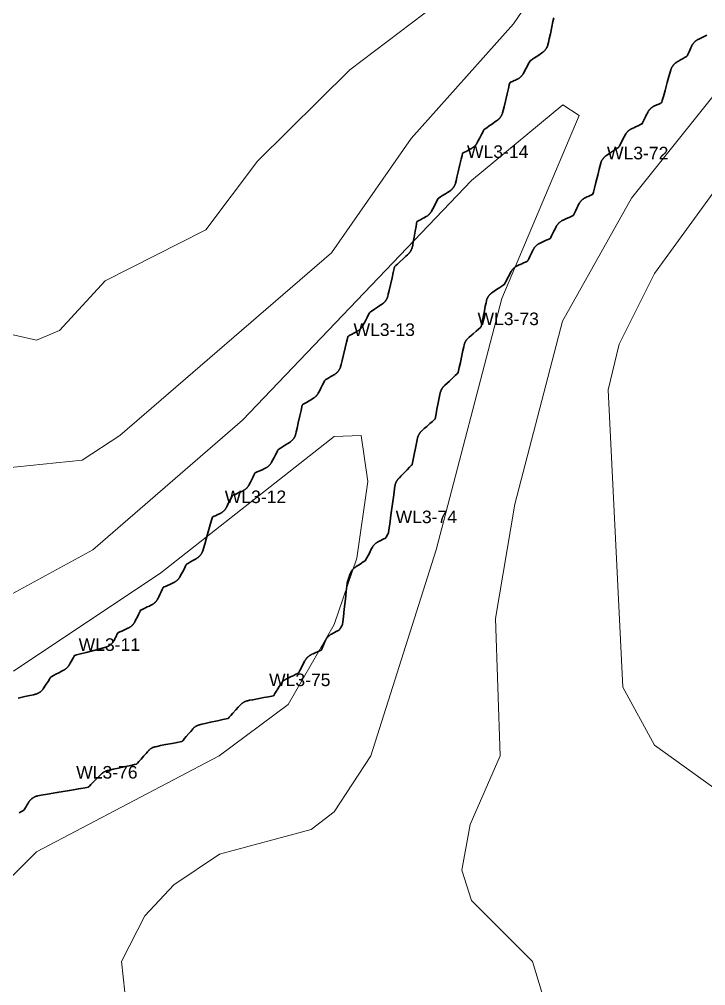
# Model space of a CAD drawing. Extents: x 6810325 to 6812275, y 1878569 to 1880689.
# Drawn here: x 6811176.5 to 6811274.9, y 1879416.7 to 1879555.3 of the extents above; entities that cross this region are included whole.
import ezdxf
from ezdxf.enums import TextEntityAlignment as Align

# ---------------------------------------------------------------- set-up
doc = ezdxf.new("R2010")
doc.units = 21
doc.header["$LTSCALE"] = 10
doc.header["$MEASUREMENT"] = 0
for name, color, linetype, lineweight in [('TOPO-CONTOUR-MINOR', 36, 'CONTINUOUS', 13), ('WETL-FLAG', 2, 'CONTINUOUS', 13), ('WETL-FLAG-ID', 8, 'CONTINUOUS', 13), ('WETL-WETLAND-SWALE', 82, 'CONTINUOUS', 35)]:
    doc.layers.add(name, color=color, linetype=linetype, lineweight=lineweight)
doc.styles.add('LABEL', font='arial.ttf')

msp = doc.modelspace()

# ---------------------------------------------------------------- linework, layer by layer
at = {"layer": 'TOPO-CONTOUR-MINOR'}
for points, elevation in [([(6811326.62, 1879641.1), (6811297.1, 1879616.62), (6811275.18, 1879600.58), (6811264.59, 1879590.74), (6811249.57, 1879574.33), (6811238.04, 1879558.84), (6811223.88, 1879548.08), (6811210.64, 1879534.96), (6811203.26, 1879525.12), (6811188.83, 1879517.79), (6811182.27, 1879510.67), (6811178.99, 1879509.29), (6811172.42, 1879510.78)], 199), ([(6811297.23, 1879413.57), (6811295.51, 1879423.41), (6811291.3, 1879429.97), (6811278.79, 1879443.1), (6811267.57, 1879451.17), (6811263.01, 1879459.5), (6811260.91, 1879502.15), (6811262.51, 1879508.71), (6811267.57, 1879518.87), (6811286.43, 1879544.8), (6811303.66, 1879560.03), (6811320.06, 1879571.6), (6811350.31, 1879587.45), (6811361.14, 1879597.3), (6811369.11, 1879607.14), (6811372.31, 1879613.7), (6811377.68, 1879636.67)], 199), ([(6811277.41, 1879592.56), (6811257.73, 1879569.89), (6811247.37, 1879554.65), (6811232.7, 1879538.24), (6811221.25, 1879521.84), (6811190.95, 1879495.59), (6811185.55, 1879492.07), (6811172.42, 1879490.74)], 198), ([(6811255.03, 1879403.73), (6811250.09, 1879420.13), (6811241.32, 1879428.88), (6811239.95, 1879433.26), (6811241.14, 1879439.82), (6811245.43, 1879449.66), (6811244.76, 1879469.34), (6811247.57, 1879485.75), (6811254.38, 1879512), (6811264.29, 1879529.65), (6811283.97, 1879554.27)], 198), ([(6811191.89, 1879413.57), (6811191.15, 1879420.13), (6811194.49, 1879426.69), (6811198.67, 1879431.17), (6811205.23, 1879435.55), (6811218.36, 1879439.09), (6811221.64, 1879441.62), (6811226.92, 1879449.66), (6811236.26, 1879479.19), (6811245.69, 1879515.28), (6811256.79, 1879541.52), (6811254.45, 1879543.06), (6811241.32, 1879532.22), (6811208.51, 1879497.81), (6811187.08, 1879479.19), (6811169.14, 1879469.47)], 197), ([(6811173, 1879429.97), (6811178.99, 1879435.89), (6811205.15, 1879449.66), (6811215.08, 1879457.01), (6811221.64, 1879468.52), (6811224.92, 1879478), (6811226.47, 1879489.03), (6811225.5, 1879495.59), (6811221.64, 1879495.46), (6811196.81, 1879475.91), (6811175.71, 1879461.82)], 196)]:
    msp.add_lwpolyline(points, dxfattribs=dict(at, elevation=elevation))
at = {"layer": 'WETL-FLAG'}
for p in [(6811239.49, 1879533.7), (6811259.56, 1879533.49), (6811241, 1879509.71), (6811223.23, 1879508.15), (6811204.77, 1879484.18), (6811229.26, 1879481.3), (6811183.82, 1879462.98), (6811211.12, 1879457.92), (6811183.47, 1879444.66)]:
    msp.add_point(p, dxfattribs=at)
at = {"layer": 'WETL-WETLAND-SWALE'}
for points in [[(6811176.37, 1879457.94), (6811177.32, 1879458.16), (6811178.05, 1879458.32), (6811178.55, 1879458.43), (6811178.82, 1879458.49), (6811178.87, 1879458.51), (6811178.92, 1879458.52), (6811178.96, 1879458.54), (6811179.01, 1879458.55), (6811179.06, 1879458.57), (6811179.1, 1879458.59), (6811179.15, 1879458.61), (6811179.19, 1879458.63), (6811179.23, 1879458.65), (6811179.28, 1879458.67), (6811179.32, 1879458.7), (6811179.36, 1879458.72), (6811179.4, 1879458.75), (6811179.45, 1879458.78), (6811179.49, 1879458.8), (6811179.53, 1879458.83), (6811179.56, 1879458.86), (6811179.6, 1879458.9), (6811179.64, 1879458.93), (6811179.68, 1879458.96), (6811179.71, 1879458.99), (6811179.75, 1879459.03), (6811179.78, 1879459.06), (6811179.81, 1879459.1), (6811179.85, 1879459.14), (6811179.88, 1879459.18), (6811179.91, 1879459.21), (6811179.94, 1879459.25), (6811179.96, 1879459.29), (6811180.05, 1879459.42), (6811180.19, 1879459.64), (6811180.38, 1879459.95), (6811180.64, 1879460.34), (6811180.83, 1879460.64), (6811180.96, 1879460.85), (6811181.02, 1879460.95), (6811181.03, 1879460.96), (6811181.04, 1879460.97), (6811181.05, 1879460.98), (6811181.06, 1879460.99), (6811181.07, 1879461), (6811181.19, 1879461.06), (6811181.42, 1879461.18), (6811181.75, 1879461.35), (6811182.19, 1879461.58), (6811182.54, 1879461.76), (6811182.78, 1879461.89), (6811182.92, 1879461.96), (6811182.96, 1879461.99), (6811183, 1879462.01), (6811183.05, 1879462.04), (6811183.09, 1879462.07), (6811183.13, 1879462.09), (6811183.16, 1879462.12), (6811183.2, 1879462.15), (6811183.24, 1879462.18), (6811183.28, 1879462.22), (6811183.31, 1879462.25), (6811183.35, 1879462.28), (6811183.38, 1879462.32), (6811183.41, 1879462.35), (6811183.45, 1879462.39), (6811183.48, 1879462.43), (6811183.51, 1879462.47), (6811183.54, 1879462.5), (6811183.57, 1879462.54), (6811183.59, 1879462.58), (6811183.62, 1879462.62), (6811183.65, 1879462.67), (6811183.71, 1879462.78), (6811183.81, 1879462.96), (6811183.95, 1879463.21), (6811184.13, 1879463.53), (6811184.27, 1879463.78), (6811184.36, 1879463.94), (6811184.41, 1879464.03), (6811184.42, 1879464.04), (6811184.42, 1879464.05), (6811184.43, 1879464.06), (6811184.44, 1879464.06), (6811184.46, 1879464.07), (6811184.74, 1879464.14), (6811185.29, 1879464.29), (6811186.11, 1879464.5), (6811187.21, 1879464.79), (6811188.04, 1879465.01), (6811188.61, 1879465.17), (6811188.92, 1879465.25), (6811188.96, 1879465.26), (6811189.01, 1879465.28), (6811189.05, 1879465.29), (6811189.1, 1879465.31), (6811189.14, 1879465.33), (6811189.18, 1879465.35), (6811189.23, 1879465.37), (6811189.27, 1879465.39), (6811189.31, 1879465.41), (6811189.35, 1879465.44), (6811189.39, 1879465.46), (6811189.43, 1879465.49), (6811189.47, 1879465.51), (6811189.51, 1879465.54), (6811189.55, 1879465.57), (6811189.59, 1879465.6), (6811189.62, 1879465.63), (6811189.66, 1879465.66), (6811189.69, 1879465.69), (6811189.73, 1879465.72), (6811189.76, 1879465.76), (6811189.79, 1879465.79), (6811189.83, 1879465.83), (6811189.86, 1879465.86), (6811189.89, 1879465.9), (6811189.92, 1879465.94), (6811189.95, 1879465.97), (6811189.97, 1879466.01), (6811190, 1879466.05), (6811190.03, 1879466.09), (6811190.05, 1879466.13), (6811190.08, 1879466.17), (6811190.1, 1879466.22), (6811190.15, 1879466.31), (6811190.22, 1879466.45), (6811190.31, 1879466.64), (6811190.43, 1879466.88), (6811190.52, 1879467.06), (6811190.58, 1879467.19), (6811190.62, 1879467.26), (6811190.62, 1879467.27), (6811190.63, 1879467.28), (6811190.64, 1879467.28), (6811190.65, 1879467.29), (6811190.66, 1879467.3), (6811190.76, 1879467.34), (6811190.95, 1879467.43), (6811191.23, 1879467.56), (6811191.6, 1879467.73), (6811191.88, 1879467.87), (6811192.09, 1879467.97), (6811192.21, 1879468.03), (6811192.26, 1879468.05), (6811192.3, 1879468.07), (6811192.34, 1879468.1), (6811192.38, 1879468.12), (6811192.42, 1879468.15), (6811192.46, 1879468.18), (6811192.5, 1879468.21), (6811192.54, 1879468.23), (6811192.58, 1879468.27), (6811192.61, 1879468.3), (6811192.65, 1879468.33), (6811192.68, 1879468.36), (6811192.72, 1879468.4), (6811192.75, 1879468.43), (6811192.79, 1879468.46), (6811192.82, 1879468.5), (6811192.85, 1879468.54), (6811192.88, 1879468.58), (6811192.91, 1879468.61), (6811192.94, 1879468.65), (6811192.96, 1879468.69), (6811192.99, 1879468.73), (6811193.02, 1879468.77), (6811193.04, 1879468.82), (6811193.06, 1879468.86), (6811193.13, 1879468.99), (6811193.24, 1879469.21), (6811193.39, 1879469.52), (6811193.59, 1879469.92), (6811193.74, 1879470.22), (6811193.84, 1879470.43), (6811193.9, 1879470.54), (6811193.9, 1879470.55), (6811193.91, 1879470.56), (6811193.92, 1879470.56), (6811193.93, 1879470.57), (6811193.94, 1879470.58), (6811194.04, 1879470.62), (6811194.23, 1879470.71), (6811194.51, 1879470.84), (6811194.87, 1879471.01), (6811195.16, 1879471.15), (6811195.37, 1879471.25), (6811195.49, 1879471.31), (6811195.54, 1879471.33), (6811195.58, 1879471.35), (6811195.62, 1879471.38), (6811195.66, 1879471.4), (6811195.7, 1879471.43), (6811195.74, 1879471.46), (6811195.78, 1879471.49), (6811195.82, 1879471.52), (6811195.86, 1879471.55), (6811195.89, 1879471.58), (6811195.93, 1879471.61), (6811195.96, 1879471.64), (6811196, 1879471.68), (6811196.03, 1879471.71), (6811196.07, 1879471.75), (6811196.1, 1879471.78), (6811196.13, 1879471.82), (6811196.16, 1879471.86), (6811196.19, 1879471.9), (6811196.22, 1879471.94), (6811196.24, 1879471.98), (6811196.27, 1879472.02), (6811196.3, 1879472.06), (6811196.32, 1879472.1), (6811196.34, 1879472.14), (6811196.41, 1879472.27), (6811196.52, 1879472.49), (6811196.67, 1879472.8), (6811196.86, 1879473.2), (6811197.01, 1879473.5), (6811197.11, 1879473.7), (6811197.16, 1879473.81), (6811197.17, 1879473.82), (6811197.18, 1879473.83), (6811197.19, 1879473.84), (6811197.2, 1879473.84), (6811197.21, 1879473.85), (6811197.3, 1879473.89), (6811197.48, 1879473.97), (6811197.75, 1879474.1), (6811198.1, 1879474.26), (6811198.37, 1879474.38), (6811198.57, 1879474.47), (6811198.69, 1879474.53), (6811198.73, 1879474.55), (6811198.77, 1879474.57), (6811198.81, 1879474.6), (6811198.85, 1879474.62), (6811198.89, 1879474.65), (6811198.93, 1879474.67), (6811198.97, 1879474.7), (6811199.01, 1879474.73), (6811199.05, 1879474.76), (6811199.08, 1879474.79), (6811199.12, 1879474.82), (6811199.15, 1879474.85), (6811199.19, 1879474.88), (6811199.22, 1879474.92), (6811199.25, 1879474.95), (6811199.29, 1879474.99), (6811199.32, 1879475.02), (6811199.35, 1879475.06), (6811199.38, 1879475.09), (6811199.41, 1879475.13), (6811199.43, 1879475.17), (6811199.46, 1879475.21), (6811199.49, 1879475.25), (6811199.51, 1879475.29), (6811199.53, 1879475.33), (6811199.61, 1879475.47), (6811199.73, 1879475.7), (6811199.9, 1879476.03), (6811200.13, 1879476.46), (6811200.29, 1879476.78), (6811200.41, 1879477), (6811200.47, 1879477.12), (6811200.47, 1879477.13), (6811200.48, 1879477.14), (6811200.49, 1879477.14), (6811200.5, 1879477.15), (6811200.51, 1879477.16), (6811200.6, 1879477.21), (6811200.78, 1879477.32), (6811201.05, 1879477.47), (6811201.4, 1879477.67), (6811201.67, 1879477.83), (6811201.86, 1879477.94), (6811201.98, 1879478.01), (6811202.02, 1879478.04), (6811202.06, 1879478.07), (6811202.1, 1879478.09), (6811202.14, 1879478.12), (6811202.18, 1879478.15), (6811202.22, 1879478.18), (6811202.25, 1879478.21), (6811202.29, 1879478.25), (6811202.32, 1879478.28), (6811202.36, 1879478.31), (6811202.39, 1879478.35), (6811202.42, 1879478.38), (6811202.45, 1879478.42), (6811202.48, 1879478.46), (6811202.51, 1879478.5), (6811202.54, 1879478.53), (6811202.57, 1879478.57), (6811202.6, 1879478.61), (6811202.62, 1879478.65), (6811202.65, 1879478.7), (6811202.67, 1879478.74), (6811202.69, 1879478.78), (6811202.72, 1879478.82), (6811202.74, 1879478.87), (6811202.76, 1879478.91), (6811202.78, 1879478.95), (6811202.79, 1879479), (6811202.81, 1879479.04), (6811202.82, 1879479.09), (6811202.92, 1879479.42), (6811203.1, 1879480.03), (6811203.35, 1879480.93), (6811203.69, 1879482.11), (6811203.94, 1879482.99), (6811204.11, 1879483.59), (6811204.2, 1879483.89), (6811204.21, 1879483.9), (6811204.21, 1879483.91), (6811204.22, 1879483.92), (6811204.23, 1879483.93), (6811204.24, 1879483.93), (6811204.31, 1879483.97), (6811204.44, 1879484.03), (6811204.63, 1879484.11), (6811204.88, 1879484.23), (6811205.08, 1879484.32), (6811205.23, 1879484.39), (6811205.33, 1879484.43), (6811205.37, 1879484.46), (6811205.41, 1879484.48), (6811205.45, 1879484.5), (6811205.5, 1879484.53), (6811205.54, 1879484.56), (6811205.58, 1879484.58), (6811205.62, 1879484.61), (6811205.66, 1879484.64), (6811205.7, 1879484.67), (6811205.73, 1879484.7), (6811205.77, 1879484.74), (6811205.81, 1879484.77), (6811205.84, 1879484.8), (6811205.88, 1879484.84), (6811205.91, 1879484.87), (6811205.94, 1879484.91), (6811205.97, 1879484.95), (6811206, 1879484.99), (6811206.03, 1879485.02), (6811206.06, 1879485.06), (6811206.09, 1879485.1), (6811206.12, 1879485.14), (6811206.14, 1879485.19), (6811206.17, 1879485.23), (6811206.19, 1879485.27), (6811206.26, 1879485.4), (6811206.37, 1879485.62), (6811206.52, 1879485.93), (6811206.72, 1879486.33), (6811206.87, 1879486.63), (6811206.97, 1879486.83), (6811207.02, 1879486.94), (6811207.03, 1879486.95), (6811207.03, 1879486.96), (6811207.04, 1879486.97), (6811207.05, 1879486.97), (6811207.06, 1879486.98), (6811207.16, 1879487.03), (6811207.35, 1879487.12), (6811207.63, 1879487.25), (6811208, 1879487.42), (6811208.29, 1879487.55), (6811208.49, 1879487.65), (6811208.62, 1879487.71), (6811208.66, 1879487.73), (6811208.7, 1879487.76), (6811208.74, 1879487.78), (6811208.78, 1879487.81), (6811208.82, 1879487.83), (6811208.86, 1879487.86), (6811208.9, 1879487.89), (6811208.94, 1879487.92), (6811208.98, 1879487.95), (6811209.02, 1879487.98), (6811209.05, 1879488.01), (6811209.09, 1879488.05), (6811209.12, 1879488.08), (6811209.16, 1879488.12), (6811209.19, 1879488.15), (6811209.22, 1879488.19), (6811209.25, 1879488.22), (6811209.28, 1879488.26), (6811209.31, 1879488.3), (6811209.34, 1879488.34), (6811209.37, 1879488.38), (6811209.39, 1879488.42), (6811209.42, 1879488.46), (6811209.44, 1879488.5), (6811209.47, 1879488.55), (6811209.53, 1879488.68), (6811209.64, 1879488.9), (6811209.79, 1879489.2), (6811209.99, 1879489.6), (6811210.13, 1879489.9), (6811210.23, 1879490.1), (6811210.29, 1879490.21), (6811210.29, 1879490.22), (6811210.3, 1879490.23), (6811210.31, 1879490.24), (6811210.32, 1879490.25), (6811210.33, 1879490.25), (6811210.43, 1879490.3), (6811210.61, 1879490.38), (6811210.87, 1879490.5), (6811211.22, 1879490.66), (6811211.5, 1879490.78), (6811211.69, 1879490.88), (6811211.81, 1879490.93), (6811211.85, 1879490.95), (6811211.89, 1879490.98), (6811211.94, 1879491), (6811211.98, 1879491.02), (6811212.02, 1879491.05), (6811212.06, 1879491.08), (6811212.09, 1879491.1), (6811212.13, 1879491.13), (6811212.17, 1879491.16), (6811212.21, 1879491.19), (6811212.24, 1879491.22), (6811212.28, 1879491.25), (6811212.31, 1879491.29), (6811212.35, 1879491.32), (6811212.38, 1879491.35), (6811212.41, 1879491.39), (6811212.44, 1879491.42), (6811212.47, 1879491.46), (6811212.5, 1879491.5), (6811212.53, 1879491.54), (6811212.56, 1879491.58), (6811212.58, 1879491.61), (6811212.61, 1879491.65), (6811212.63, 1879491.69), (6811212.66, 1879491.74), (6811212.73, 1879491.87), (6811212.85, 1879492.11), (6811213.03, 1879492.44), (6811213.25, 1879492.86), (6811213.42, 1879493.19), (6811213.53, 1879493.4), (6811213.59, 1879493.52), (6811213.6, 1879493.53), (6811213.6, 1879493.54), (6811213.61, 1879493.55), (6811213.62, 1879493.56), (6811213.63, 1879493.57), (6811213.74, 1879493.64), (6811213.96, 1879493.78), (6811214.27, 1879493.99), (6811214.69, 1879494.26), (6811215.01, 1879494.47), (6811215.24, 1879494.62), (6811215.37, 1879494.71), (6811215.41, 1879494.74), (6811215.45, 1879494.77), (6811215.49, 1879494.8), (6811215.53, 1879494.83), (6811215.56, 1879494.86), (6811215.6, 1879494.89), (6811215.63, 1879494.93), (6811215.67, 1879494.96), (6811215.7, 1879495), (6811215.73, 1879495.03), (6811215.76, 1879495.07), (6811215.79, 1879495.11), (6811215.82, 1879495.15), (6811215.85, 1879495.18), (6811215.88, 1879495.22), (6811215.9, 1879495.26), (6811215.93, 1879495.31), (6811215.95, 1879495.35), (6811215.98, 1879495.39), (6811216, 1879495.43), (6811216.02, 1879495.47), (6811216.04, 1879495.52), (6811216.06, 1879495.56), (6811216.08, 1879495.61), (6811216.1, 1879495.65), (6811216.11, 1879495.7), (6811216.13, 1879495.74), (6811216.14, 1879495.79), (6811216.15, 1879495.84), (6811216.22, 1879496.12), (6811216.34, 1879496.65), (6811216.51, 1879497.43), (6811216.74, 1879498.44), (6811216.91, 1879499.2), (6811217.02, 1879499.71), (6811217.08, 1879499.98), (6811217.09, 1879499.99), (6811217.09, 1879500), (6811217.1, 1879500.01), (6811217.11, 1879500.02), (6811217.12, 1879500.02), (6811217.22, 1879500.09), (6811217.42, 1879500.2), (6811217.7, 1879500.37), (6811218.08, 1879500.6), (6811218.38, 1879500.78), (6811218.59, 1879500.9), (6811218.71, 1879500.98), (6811218.75, 1879501), (6811218.79, 1879501.03), (6811218.83, 1879501.06), (6811218.86, 1879501.09), (6811218.9, 1879501.12), (6811218.93, 1879501.14), (6811218.97, 1879501.18), (6811219, 1879501.21), (6811219.04, 1879501.24), (6811219.07, 1879501.27), (6811219.1, 1879501.3), (6811219.13, 1879501.34), (6811219.16, 1879501.37), (6811219.19, 1879501.41), (6811219.22, 1879501.45), (6811219.25, 1879501.48), (6811219.27, 1879501.52), (6811219.3, 1879501.56), (6811219.32, 1879501.6), (6811219.35, 1879501.64), (6811219.37, 1879501.68), (6811219.45, 1879501.82), (6811219.58, 1879502.06), (6811219.76, 1879502.41), (6811219.99, 1879502.87), (6811220.17, 1879503.21), (6811220.29, 1879503.44), (6811220.35, 1879503.56), (6811220.36, 1879503.57), (6811220.37, 1879503.58), (6811220.37, 1879503.59), (6811220.38, 1879503.59), (6811220.39, 1879503.6), (6811220.48, 1879503.65), (6811220.64, 1879503.74), (6811220.88, 1879503.88), (6811221.19, 1879504.07), (6811221.44, 1879504.21), (6811221.62, 1879504.31), (6811221.73, 1879504.38), (6811221.77, 1879504.41), (6811221.81, 1879504.44), (6811221.85, 1879504.47), (6811221.89, 1879504.5), (6811221.93, 1879504.53), (6811221.97, 1879504.56), (6811222.01, 1879504.59), (6811222.05, 1879504.63), (6811222.08, 1879504.66), (6811222.12, 1879504.7), (6811222.15, 1879504.74), (6811222.18, 1879504.78), (6811222.22, 1879504.81), (6811222.25, 1879504.85), (6811222.28, 1879504.89), (6811222.31, 1879504.94), (6811222.34, 1879504.98), (6811222.36, 1879505.02), (6811222.39, 1879505.06), (6811222.41, 1879505.11), (6811222.44, 1879505.15), (6811222.46, 1879505.2), (6811222.48, 1879505.24), (6811222.5, 1879505.29), (6811222.52, 1879505.33), (6811222.54, 1879505.38), (6811222.55, 1879505.43), (6811222.57, 1879505.48), (6811222.58, 1879505.53), (6811222.66, 1879505.82), (6811222.79, 1879506.37), (6811222.99, 1879507.17), (6811223.24, 1879508.21), (6811223.43, 1879509), (6811223.56, 1879509.52), (6811223.63, 1879509.79), (6811223.63, 1879509.81), (6811223.63, 1879509.82), (6811223.64, 1879509.83), (6811223.65, 1879509.84), (6811223.66, 1879509.84), (6811223.75, 1879509.89), (6811223.92, 1879509.99), (6811224.16, 1879510.12), (6811224.49, 1879510.31), (6811224.74, 1879510.45), (6811224.93, 1879510.55), (6811225.04, 1879510.62), (6811225.08, 1879510.64), (6811225.12, 1879510.67), (6811225.16, 1879510.7), (6811225.2, 1879510.72), (6811225.24, 1879510.75), (6811225.27, 1879510.78), (6811225.31, 1879510.82), (6811225.35, 1879510.85), (6811225.38, 1879510.88), (6811225.42, 1879510.91), (6811225.45, 1879510.95), (6811225.48, 1879510.99), (6811225.52, 1879511.02), (6811225.55, 1879511.06), (6811225.58, 1879511.1), (6811225.61, 1879511.14), (6811225.64, 1879511.17), (6811225.66, 1879511.21), (6811225.69, 1879511.26), (6811225.71, 1879511.3), (6811225.74, 1879511.34), (6811225.82, 1879511.48), (6811225.94, 1879511.73), (6811226.13, 1879512.08), (6811226.36, 1879512.53), (6811226.54, 1879512.87), (6811226.66, 1879513.1), (6811226.72, 1879513.22), (6811226.73, 1879513.23), (6811226.73, 1879513.24), (6811226.74, 1879513.25), (6811226.75, 1879513.26), (6811226.76, 1879513.26), (6811226.88, 1879513.34), (6811227.1, 1879513.49), (6811227.43, 1879513.72), (6811227.87, 1879514.02), (6811228.21, 1879514.25), (6811228.45, 1879514.41), (6811228.59, 1879514.5), (6811228.62, 1879514.53), (6811228.66, 1879514.56), (6811228.7, 1879514.59), (6811228.73, 1879514.62), (6811228.77, 1879514.65), (6811228.8, 1879514.68), (6811228.83, 1879514.72), (6811228.87, 1879514.75), (6811228.9, 1879514.78), (6811228.93, 1879514.82), (6811228.96, 1879514.86), (6811228.99, 1879514.89), (6811229.02, 1879514.93), (6811229.04, 1879514.97), (6811229.07, 1879515.01), (6811229.1, 1879515.05), (6811229.12, 1879515.08), (6811229.14, 1879515.13), (6811229.17, 1879515.17), (6811229.19, 1879515.21), (6811229.21, 1879515.25), (6811229.23, 1879515.29), (6811229.25, 1879515.33), (6811229.27, 1879515.38), (6811229.28, 1879515.42), (6811229.3, 1879515.47), (6811229.31, 1879515.51), (6811229.33, 1879515.55), (6811229.34, 1879515.6), (6811229.41, 1879515.89), (6811229.53, 1879516.43), (6811229.72, 1879517.22), (6811229.95, 1879518.25), (6811230.13, 1879519.02), (6811230.26, 1879519.55), (6811230.32, 1879519.81), (6811230.32, 1879519.83), (6811230.33, 1879519.84), (6811230.33, 1879519.85), (6811230.34, 1879519.86), (6811230.35, 1879519.86), (6811230.47, 1879519.98), (6811230.72, 1879520.21), (6811231.08, 1879520.54), (6811231.55, 1879520.98), (6811231.92, 1879521.32), (6811232.17, 1879521.55), (6811232.32, 1879521.69), (6811232.35, 1879521.72), (6811232.38, 1879521.76), (6811232.41, 1879521.79), (6811232.44, 1879521.83), (6811232.47, 1879521.86), (6811232.5, 1879521.9), (6811232.53, 1879521.93), (6811232.55, 1879521.97), (6811232.58, 1879522.01), (6811232.6, 1879522.05), (6811232.63, 1879522.09), (6811232.65, 1879522.13), (6811232.67, 1879522.17), (6811232.69, 1879522.21), (6811232.71, 1879522.25), (6811232.73, 1879522.29), (6811232.75, 1879522.34), (6811232.77, 1879522.38), (6811232.79, 1879522.42), (6811232.8, 1879522.47), (6811232.82, 1879522.51), (6811232.83, 1879522.55), (6811232.84, 1879522.6), (6811232.85, 1879522.64), (6811232.86, 1879522.69), (6811232.91, 1879522.94), (6811232.99, 1879523.4), (6811233.11, 1879524.06), (6811233.27, 1879524.94), (6811233.39, 1879525.59), (6811233.47, 1879526.04), (6811233.51, 1879526.26), (6811233.51, 1879526.28), (6811233.52, 1879526.29), (6811233.52, 1879526.3), (6811233.53, 1879526.3), (6811233.54, 1879526.31), (6811233.63, 1879526.36), (6811233.79, 1879526.44), (6811234.02, 1879526.57), (6811234.33, 1879526.73), (6811234.57, 1879526.86), (6811234.75, 1879526.96), (6811234.86, 1879527.02), (6811234.9, 1879527.05), (6811234.94, 1879527.07), (6811234.99, 1879527.1), (6811235.03, 1879527.13), (6811235.07, 1879527.16), (6811235.11, 1879527.19), (6811235.14, 1879527.22), (6811235.18, 1879527.26), (6811235.22, 1879527.29), (6811235.26, 1879527.32), (6811235.29, 1879527.36), (6811235.32, 1879527.4), (6811235.36, 1879527.43), (6811235.39, 1879527.47), (6811235.42, 1879527.51), (6811235.45, 1879527.55), (6811235.48, 1879527.59), (6811235.51, 1879527.63), (6811235.54, 1879527.67), (6811235.56, 1879527.72), (6811235.59, 1879527.76), (6811235.66, 1879527.9), (6811235.79, 1879528.14), (6811235.97, 1879528.48), (6811236.2, 1879528.92), (6811236.37, 1879529.25), (6811236.48, 1879529.48), (6811236.55, 1879529.6), (6811236.55, 1879529.61), (6811236.56, 1879529.62), (6811236.57, 1879529.63), (6811236.58, 1879529.63), (6811236.59, 1879529.64), (6811236.7, 1879529.71), (6811236.9, 1879529.84), (6811237.2, 1879530.03), (6811237.6, 1879530.29), (6811237.91, 1879530.48), (6811238.13, 1879530.62), (6811238.26, 1879530.71), (6811238.3, 1879530.74), (6811238.34, 1879530.76), (6811238.38, 1879530.79), (6811238.41, 1879530.83), (6811238.45, 1879530.86), (6811238.49, 1879530.89), (6811238.52, 1879530.92), (6811238.55, 1879530.96), (6811238.59, 1879530.99), (6811238.62, 1879531.03), (6811238.65, 1879531.06), (6811238.68, 1879531.1), (6811238.71, 1879531.14), (6811238.74, 1879531.18), (6811238.77, 1879531.22), (6811238.8, 1879531.26), (6811238.82, 1879531.3), (6811238.85, 1879531.34), (6811238.87, 1879531.38), (6811238.9, 1879531.43), (6811238.92, 1879531.47), (6811238.94, 1879531.51), (6811238.96, 1879531.56), (6811238.98, 1879531.6), (6811239, 1879531.65), (6811239.01, 1879531.69), (6811239.03, 1879531.74), (6811239.04, 1879531.79), (6811239.06, 1879531.83), (6811239.13, 1879532.13), (6811239.25, 1879532.67), (6811239.44, 1879533.45), (6811239.68, 1879534.49), (6811239.86, 1879535.27), (6811239.98, 1879535.79), (6811240.04, 1879536.06), (6811240.04, 1879536.07), (6811240.05, 1879536.08), (6811240.05, 1879536.09), (6811240.06, 1879536.09), (6811240.07, 1879536.1), (6811240.16, 1879536.15), (6811240.33, 1879536.24), (6811240.57, 1879536.38), (6811240.89, 1879536.56), (6811241.15, 1879536.7), (6811241.33, 1879536.8), (6811241.44, 1879536.86), (6811241.48, 1879536.89), (6811241.52, 1879536.91), (6811241.56, 1879536.94), (6811241.6, 1879536.97), (6811241.64, 1879537), (6811241.68, 1879537.03), (6811241.71, 1879537.06), (6811241.75, 1879537.1), (6811241.79, 1879537.13), (6811241.82, 1879537.16), (6811241.86, 1879537.2), (6811241.89, 1879537.23), (6811241.92, 1879537.27), (6811241.95, 1879537.31), (6811241.98, 1879537.34), (6811242.01, 1879537.38), (6811242.04, 1879537.42), (6811242.07, 1879537.46), (6811242.09, 1879537.5), (6811242.12, 1879537.54), (6811242.14, 1879537.59), (6811242.22, 1879537.73), (6811242.35, 1879537.98), (6811242.53, 1879538.33), (6811242.77, 1879538.78), (6811242.95, 1879539.13), (6811243.07, 1879539.36), (6811243.13, 1879539.48), (6811243.14, 1879539.49), (6811243.15, 1879539.5), (6811243.15, 1879539.51), (6811243.16, 1879539.52), (6811243.17, 1879539.52), (6811243.29, 1879539.61), (6811243.53, 1879539.77), (6811243.87, 1879540.02), (6811244.33, 1879540.34), (6811244.68, 1879540.59), (6811244.93, 1879540.77), (6811245.08, 1879540.87), (6811245.12, 1879540.9), (6811245.16, 1879540.93), (6811245.2, 1879540.97), (6811245.24, 1879541), (6811245.27, 1879541.04), (6811245.31, 1879541.08), (6811245.35, 1879541.11), (6811245.38, 1879541.15), (6811245.41, 1879541.19), (6811245.45, 1879541.23), (6811245.48, 1879541.27), (6811245.51, 1879541.31), (6811245.54, 1879541.36), (6811245.56, 1879541.4), (6811245.59, 1879541.44), (6811245.62, 1879541.49), (6811245.64, 1879541.53), (6811245.66, 1879541.58), (6811245.69, 1879541.63), (6811245.71, 1879541.67), (6811245.73, 1879541.72), (6811245.74, 1879541.77), (6811245.76, 1879541.82), (6811245.78, 1879541.87), (6811245.79, 1879541.92), (6811245.87, 1879542.22), (6811246, 1879542.77), (6811246.19, 1879543.57), (6811246.45, 1879544.62), (6811246.64, 1879545.41), (6811246.76, 1879545.94), (6811246.83, 1879546.22), (6811246.83, 1879546.23), (6811246.84, 1879546.24), (6811246.85, 1879546.25), (6811246.86, 1879546.25), (6811246.87, 1879546.26), (6811246.93, 1879546.29), (6811247.06, 1879546.34), (6811247.23, 1879546.42), (6811247.47, 1879546.52), (6811247.65, 1879546.6), (6811247.79, 1879546.67), (6811247.88, 1879546.71), (6811247.93, 1879546.73), (6811247.97, 1879546.75), (6811248.01, 1879546.78), (6811248.05, 1879546.8), (6811248.09, 1879546.83), (6811248.13, 1879546.85), (6811248.17, 1879546.88), (6811248.21, 1879546.91), (6811248.25, 1879546.94), (6811248.29, 1879546.97), (6811248.33, 1879547), (6811248.36, 1879547.03), (6811248.4, 1879547.07), (6811248.43, 1879547.1), (6811248.47, 1879547.13), (6811248.5, 1879547.17), (6811248.53, 1879547.21), (6811248.56, 1879547.24), (6811248.59, 1879547.28), (6811248.62, 1879547.32), (6811248.65, 1879547.36), (6811248.68, 1879547.4), (6811248.7, 1879547.44), (6811248.73, 1879547.48), (6811248.75, 1879547.52), (6811248.83, 1879547.66), (6811248.95, 1879547.9), (6811249.12, 1879548.23), (6811249.35, 1879548.65), (6811249.51, 1879548.97), (6811249.63, 1879549.19), (6811249.69, 1879549.31), (6811249.69, 1879549.32), (6811249.7, 1879549.33), (6811249.71, 1879549.34), (6811249.72, 1879549.35), (6811249.73, 1879549.35), (6811249.84, 1879549.43), (6811250.07, 1879549.58), (6811250.39, 1879549.8), (6811250.83, 1879550.1), (6811251.17, 1879550.33), (6811251.4, 1879550.49), (6811251.54, 1879550.58), (6811251.58, 1879550.61), (6811251.62, 1879550.64), (6811251.65, 1879550.67), (6811251.69, 1879550.7), (6811251.72, 1879550.74), (6811251.76, 1879550.77), (6811251.79, 1879550.8), (6811251.82, 1879550.84), (6811251.86, 1879550.87), (6811251.89, 1879550.91), (6811251.92, 1879550.94), (6811251.95, 1879550.98), (6811251.98, 1879551.02), (6811252, 1879551.06), (6811252.03, 1879551.1), (6811252.06, 1879551.14), (6811252.08, 1879551.18), (6811252.1, 1879551.22), (6811252.13, 1879551.26), (6811252.15, 1879551.3), (6811252.17, 1879551.35), (6811252.19, 1879551.39), (6811252.21, 1879551.43), (6811252.23, 1879551.48), (6811252.24, 1879551.52), (6811252.26, 1879551.57), (6811252.27, 1879551.61), (6811252.29, 1879551.66), (6811252.3, 1879551.71), (6811252.36, 1879551.99), (6811252.48, 1879552.51), (6811252.64, 1879553.26), (6811252.85, 1879554.26), (6811253.02, 1879555.01), (6811253.13, 1879555.51)], [(6811275.06, 1879553.03), (6811274.78, 1879552.9), (6811274.42, 1879552.73), (6811274.13, 1879552.59), (6811273.93, 1879552.49), (6811273.8, 1879552.43), (6811273.76, 1879552.41), (6811273.72, 1879552.38), (6811273.67, 1879552.36), (6811273.63, 1879552.33), (6811273.59, 1879552.3), (6811273.55, 1879552.27), (6811273.51, 1879552.24), (6811273.47, 1879552.21), (6811273.43, 1879552.18), (6811273.39, 1879552.15), (6811273.36, 1879552.11), (6811273.32, 1879552.08), (6811273.29, 1879552.04), (6811273.25, 1879552.01), (6811273.22, 1879551.97), (6811273.19, 1879551.93), (6811273.15, 1879551.89), (6811273.12, 1879551.85), (6811273.1, 1879551.81), (6811273.07, 1879551.77), (6811273.04, 1879551.73), (6811273.01, 1879551.68), (6811272.99, 1879551.64), (6811272.96, 1879551.6), (6811272.94, 1879551.55), (6811272.89, 1879551.43), (6811272.8, 1879551.24), (6811272.68, 1879550.98), (6811272.52, 1879550.64), (6811272.4, 1879550.38), (6811272.32, 1879550.2), (6811272.28, 1879550.11), (6811272.28, 1879550.1), (6811272.27, 1879550.09), (6811272.26, 1879550.08), (6811272.25, 1879550.07), (6811272.24, 1879550.06), (6811272.14, 1879550), (6811271.95, 1879549.89), (6811271.68, 1879549.72), (6811271.31, 1879549.5), (6811271.03, 1879549.32), (6811270.82, 1879549.2), (6811270.7, 1879549.12), (6811270.66, 1879549.1), (6811270.62, 1879549.07), (6811270.59, 1879549.04), (6811270.55, 1879549.01), (6811270.51, 1879548.98), (6811270.48, 1879548.95), (6811270.44, 1879548.92), (6811270.41, 1879548.89), (6811270.37, 1879548.85), (6811270.34, 1879548.82), (6811270.31, 1879548.78), (6811270.28, 1879548.75), (6811270.25, 1879548.71), (6811270.22, 1879548.68), (6811270.19, 1879548.64), (6811270.16, 1879548.6), (6811270.14, 1879548.56), (6811270.11, 1879548.52), (6811270.09, 1879548.48), (6811270.06, 1879548.44), (6811270.04, 1879548.4), (6811270.02, 1879548.36), (6811270, 1879548.31), (6811269.98, 1879548.27), (6811269.96, 1879548.23), (6811269.94, 1879548.18), (6811269.92, 1879548.14), (6811269.91, 1879548.1), (6811269.89, 1879548.05), (6811269.8, 1879547.73), (6811269.64, 1879547.14), (6811269.4, 1879546.27), (6811269.09, 1879545.12), (6811268.85, 1879544.26), (6811268.69, 1879543.69), (6811268.61, 1879543.39), (6811268.61, 1879543.38), (6811268.6, 1879543.37), (6811268.59, 1879543.36), (6811268.58, 1879543.36), (6811268.57, 1879543.35), (6811268.5, 1879543.32), (6811268.37, 1879543.26), (6811268.18, 1879543.17), (6811267.92, 1879543.05), (6811267.72, 1879542.96), (6811267.57, 1879542.89), (6811267.47, 1879542.84), (6811267.43, 1879542.82), (6811267.39, 1879542.79), (6811267.34, 1879542.77), (6811267.3, 1879542.74), (6811267.26, 1879542.72), (6811267.22, 1879542.69), (6811267.18, 1879542.66), (6811267.14, 1879542.63), (6811267.11, 1879542.6), (6811267.07, 1879542.57), (6811267.03, 1879542.54), (6811267, 1879542.5), (6811266.96, 1879542.47), (6811266.93, 1879542.44), (6811266.89, 1879542.4), (6811266.86, 1879542.36), (6811266.83, 1879542.33), (6811266.8, 1879542.29), (6811266.77, 1879542.25), (6811266.74, 1879542.21), (6811266.71, 1879542.17), (6811266.69, 1879542.13), (6811266.66, 1879542.09), (6811266.64, 1879542.04), (6811266.61, 1879542), (6811266.55, 1879541.87), (6811266.44, 1879541.65), (6811266.29, 1879541.34), (6811266.09, 1879540.95), (6811265.95, 1879540.65), (6811265.85, 1879540.45), (6811265.79, 1879540.34), (6811265.79, 1879540.33), (6811265.78, 1879540.32), (6811265.77, 1879540.31), (6811265.76, 1879540.31), (6811265.75, 1879540.3), (6811265.66, 1879540.26), (6811265.48, 1879540.17), (6811265.21, 1879540.05), (6811264.86, 1879539.89), (6811264.59, 1879539.77), (6811264.39, 1879539.68), (6811264.27, 1879539.62), (6811264.23, 1879539.6), (6811264.19, 1879539.58), (6811264.15, 1879539.55), (6811264.11, 1879539.53), (6811264.07, 1879539.5), (6811264.03, 1879539.48), (6811263.99, 1879539.45), (6811263.95, 1879539.42), (6811263.91, 1879539.39), (6811263.88, 1879539.36), (6811263.84, 1879539.33), (6811263.8, 1879539.3), (6811263.77, 1879539.27), (6811263.74, 1879539.23), (6811263.7, 1879539.2), (6811263.67, 1879539.16), (6811263.64, 1879539.13), (6811263.61, 1879539.09), (6811263.58, 1879539.05), (6811263.55, 1879539.02), (6811263.52, 1879538.98), (6811263.5, 1879538.94), (6811263.47, 1879538.9), (6811263.45, 1879538.86), (6811263.42, 1879538.82), (6811263.35, 1879538.68), (6811263.23, 1879538.44), (6811263.05, 1879538.11), (6811262.83, 1879537.68), (6811262.66, 1879537.36), (6811262.54, 1879537.14), (6811262.48, 1879537.02), (6811262.48, 1879537.01), (6811262.47, 1879537), (6811262.46, 1879536.99), (6811262.45, 1879536.98), (6811262.44, 1879536.97), (6811262.33, 1879536.89), (6811262.1, 1879536.74), (6811261.76, 1879536.51), (6811261.32, 1879536.21), (6811260.98, 1879535.98), (6811260.74, 1879535.82), (6811260.6, 1879535.72), (6811260.55, 1879535.69), (6811260.51, 1879535.65), (6811260.47, 1879535.62), (6811260.43, 1879535.59), (6811260.4, 1879535.55), (6811260.36, 1879535.51), (6811260.32, 1879535.48), (6811260.29, 1879535.44), (6811260.25, 1879535.4), (6811260.22, 1879535.36), (6811260.19, 1879535.32), (6811260.16, 1879535.28), (6811260.13, 1879535.23), (6811260.1, 1879535.19), (6811260.07, 1879535.14), (6811260.04, 1879535.1), (6811260.02, 1879535.05), (6811259.99, 1879535.01), (6811259.97, 1879534.96), (6811259.95, 1879534.91), (6811259.93, 1879534.87), (6811259.91, 1879534.82), (6811259.89, 1879534.77), (6811259.88, 1879534.72), (6811259.86, 1879534.67), (6811259.78, 1879534.36), (6811259.64, 1879533.8), (6811259.43, 1879532.97), (6811259.16, 1879531.89), (6811258.96, 1879531.08), (6811258.82, 1879530.53), (6811258.75, 1879530.25), (6811258.75, 1879530.24), (6811258.74, 1879530.23), (6811258.74, 1879530.22), (6811258.73, 1879530.21), (6811258.72, 1879530.21), (6811258.65, 1879530.18), (6811258.52, 1879530.12), (6811258.33, 1879530.03), (6811258.08, 1879529.92), (6811257.88, 1879529.83), (6811257.73, 1879529.76), (6811257.64, 1879529.72), (6811257.59, 1879529.69), (6811257.55, 1879529.67), (6811257.51, 1879529.64), (6811257.46, 1879529.62), (6811257.42, 1879529.59), (6811257.38, 1879529.57), (6811257.34, 1879529.54), (6811257.3, 1879529.51), (6811257.26, 1879529.48), (6811257.23, 1879529.45), (6811257.19, 1879529.41), (6811257.15, 1879529.38), (6811257.12, 1879529.35), (6811257.08, 1879529.31), (6811257.05, 1879529.27), (6811257.02, 1879529.24), (6811256.99, 1879529.2), (6811256.95, 1879529.16), (6811256.92, 1879529.12), (6811256.9, 1879529.08), (6811256.87, 1879529.04), (6811256.84, 1879529), (6811256.82, 1879528.96), (6811256.79, 1879528.92), (6811256.77, 1879528.88), (6811256.7, 1879528.74), (6811256.59, 1879528.52), (6811256.44, 1879528.22), (6811256.24, 1879527.82), (6811256.09, 1879527.52), (6811255.99, 1879527.32), (6811255.94, 1879527.21), (6811255.93, 1879527.2), (6811255.93, 1879527.19), (6811255.92, 1879527.18), (6811255.91, 1879527.17), (6811255.9, 1879527.17), (6811255.8, 1879527.12), (6811255.61, 1879527.03), (6811255.33, 1879526.9), (6811254.96, 1879526.73), (6811254.67, 1879526.59), (6811254.46, 1879526.5), (6811254.34, 1879526.44), (6811254.3, 1879526.41), (6811254.26, 1879526.39), (6811254.21, 1879526.37), (6811254.17, 1879526.34), (6811254.13, 1879526.31), (6811254.09, 1879526.29), (6811254.05, 1879526.26), (6811254.02, 1879526.23), (6811253.98, 1879526.2), (6811253.94, 1879526.17), (6811253.9, 1879526.14), (6811253.87, 1879526.1), (6811253.83, 1879526.07), (6811253.8, 1879526.03), (6811253.77, 1879526), (6811253.74, 1879525.96), (6811253.71, 1879525.93), (6811253.68, 1879525.89), (6811253.65, 1879525.85), (6811253.62, 1879525.81), (6811253.59, 1879525.77), (6811253.56, 1879525.73), (6811253.54, 1879525.69), (6811253.51, 1879525.65), (6811253.49, 1879525.61), (6811253.42, 1879525.47), (6811253.31, 1879525.25), (6811253.16, 1879524.94), (6811252.96, 1879524.54), (6811252.81, 1879524.24), (6811252.71, 1879524.03), (6811252.66, 1879523.93), (6811252.65, 1879523.92), (6811252.65, 1879523.91), (6811252.64, 1879523.9), (6811252.63, 1879523.89), (6811252.62, 1879523.89), (6811252.52, 1879523.84), (6811252.33, 1879523.75), (6811252.05, 1879523.62), (6811251.68, 1879523.45), (6811251.39, 1879523.31), (6811251.19, 1879523.22), (6811251.06, 1879523.16), (6811251.02, 1879523.13), (6811250.98, 1879523.11), (6811250.93, 1879523.09), (6811250.89, 1879523.06), (6811250.85, 1879523.03), (6811250.81, 1879523.01), (6811250.77, 1879522.98), (6811250.74, 1879522.95), (6811250.7, 1879522.92), (6811250.66, 1879522.89), (6811250.62, 1879522.85), (6811250.59, 1879522.82), (6811250.55, 1879522.79), (6811250.52, 1879522.75), (6811250.49, 1879522.72), (6811250.46, 1879522.68), (6811250.43, 1879522.64), (6811250.39, 1879522.61), (6811250.37, 1879522.57), (6811250.34, 1879522.53), (6811250.31, 1879522.49), (6811250.28, 1879522.45), (6811250.26, 1879522.41), (6811250.23, 1879522.36), (6811250.21, 1879522.32), (6811250.14, 1879522.19), (6811250.04, 1879521.97), (6811249.88, 1879521.66), (6811249.69, 1879521.27), (6811249.54, 1879520.97), (6811249.44, 1879520.76), (6811249.39, 1879520.66), (6811249.38, 1879520.65), (6811249.38, 1879520.64), (6811249.37, 1879520.63), (6811249.36, 1879520.62), (6811249.35, 1879520.62), (6811249.25, 1879520.57), (6811249.07, 1879520.49), (6811248.81, 1879520.37), (6811248.46, 1879520.21), (6811248.18, 1879520.08), (6811247.99, 1879519.99), (6811247.87, 1879519.94), (6811247.82, 1879519.91), (6811247.78, 1879519.89), (6811247.74, 1879519.87), (6811247.7, 1879519.84), (6811247.66, 1879519.82), (6811247.62, 1879519.79), (6811247.58, 1879519.76), (6811247.55, 1879519.74), (6811247.51, 1879519.71), (6811247.47, 1879519.68), (6811247.44, 1879519.65), (6811247.4, 1879519.61), (6811247.37, 1879519.58), (6811247.33, 1879519.55), (6811247.3, 1879519.51), (6811247.27, 1879519.48), (6811247.24, 1879519.44), (6811247.21, 1879519.41), (6811247.18, 1879519.37), (6811247.15, 1879519.33), (6811247.12, 1879519.29), (6811247.09, 1879519.25), (6811247.07, 1879519.21), (6811247.04, 1879519.17), (6811247.02, 1879519.13), (6811246.95, 1879518.99), (6811246.82, 1879518.76), (6811246.65, 1879518.43), (6811246.42, 1879518), (6811246.26, 1879517.67), (6811246.14, 1879517.45), (6811246.08, 1879517.33), (6811246.07, 1879517.32), (6811246.07, 1879517.31), (6811246.06, 1879517.31), (6811246.05, 1879517.3), (6811246.04, 1879517.29), (6811245.92, 1879517.21), (6811245.7, 1879517.06), (6811245.38, 1879516.84), (6811244.94, 1879516.55), (6811244.61, 1879516.32), (6811244.38, 1879516.16), (6811244.24, 1879516.07), (6811244.2, 1879516.04), (6811244.16, 1879516.01), (6811244.12, 1879515.98), (6811244.09, 1879515.94), (6811244.05, 1879515.91), (6811244.02, 1879515.88), (6811243.98, 1879515.84), (6811243.95, 1879515.81), (6811243.92, 1879515.77), (6811243.89, 1879515.74), (6811243.85, 1879515.7), (6811243.83, 1879515.66), (6811243.8, 1879515.62), (6811243.77, 1879515.58), (6811243.74, 1879515.54), (6811243.72, 1879515.5), (6811243.69, 1879515.46), (6811243.67, 1879515.42), (6811243.64, 1879515.37), (6811243.62, 1879515.33), (6811243.6, 1879515.29), (6811243.58, 1879515.24), (6811243.56, 1879515.2), (6811243.55, 1879515.15), (6811243.53, 1879515.11), (6811243.51, 1879515.06), (6811243.5, 1879515.02), (6811243.49, 1879514.97), (6811243.47, 1879514.92), (6811243.42, 1879514.66), (6811243.32, 1879514.18), (6811243.18, 1879513.49), (6811243, 1879512.58), (6811242.86, 1879511.9), (6811242.76, 1879511.44), (6811242.71, 1879511.21), (6811242.71, 1879511.2), (6811242.71, 1879511.19), (6811242.7, 1879511.18), (6811242.69, 1879511.17), (6811242.69, 1879511.16), (6811242.57, 1879511.06), (6811242.35, 1879510.87), (6811242.01, 1879510.58), (6811241.57, 1879510.2), (6811241.23, 1879509.91), (6811241, 1879509.7), (6811240.86, 1879509.59), (6811240.83, 1879509.55), (6811240.8, 1879509.52), (6811240.76, 1879509.49), (6811240.73, 1879509.45), (6811240.7, 1879509.42), (6811240.67, 1879509.38), (6811240.64, 1879509.35), (6811240.61, 1879509.31), (6811240.59, 1879509.27), (6811240.56, 1879509.23), (6811240.53, 1879509.2), (6811240.51, 1879509.16), (6811240.49, 1879509.12), (6811240.46, 1879509.08), (6811240.44, 1879509.03), (6811240.42, 1879508.99), (6811240.4, 1879508.95), (6811240.38, 1879508.91), (6811240.36, 1879508.87), (6811240.35, 1879508.82), (6811240.33, 1879508.78), (6811240.32, 1879508.73), (6811240.3, 1879508.69), (6811240.29, 1879508.65), (6811240.28, 1879508.6), (6811240.22, 1879508.32), (6811240.11, 1879507.82), (6811239.95, 1879507.08), (6811239.74, 1879506.1), (6811239.59, 1879505.37), (6811239.48, 1879504.88), (6811239.43, 1879504.63), (6811239.42, 1879504.62), (6811239.42, 1879504.61), (6811239.41, 1879504.59), (6811239.41, 1879504.58), (6811239.4, 1879504.58), (6811239.27, 1879504.46), (6811239.02, 1879504.22), (6811238.66, 1879503.88), (6811238.17, 1879503.43), (6811237.79, 1879503.08), (6811237.53, 1879502.83), (6811237.38, 1879502.69), (6811237.35, 1879502.65), (6811237.31, 1879502.61), (6811237.28, 1879502.58), (6811237.25, 1879502.54), (6811237.21, 1879502.49), (6811237.18, 1879502.45), (6811237.15, 1879502.41), (6811237.12, 1879502.37), (6811237.1, 1879502.32), (6811237.07, 1879502.28), (6811237.04, 1879502.23), (6811237.02, 1879502.19), (6811237, 1879502.14), (6811236.98, 1879502.09), (6811236.96, 1879502.04), (6811236.94, 1879502), (6811236.92, 1879501.95), (6811236.9, 1879501.9), (6811236.89, 1879501.85), (6811236.87, 1879501.8), (6811236.86, 1879501.75), (6811236.81, 1879501.48), (6811236.71, 1879501), (6811236.57, 1879500.3), (6811236.39, 1879499.39), (6811236.26, 1879498.71), (6811236.17, 1879498.25), (6811236.12, 1879498.01), (6811236.12, 1879498), (6811236.11, 1879497.99), (6811236.11, 1879497.98), (6811236.1, 1879497.97), (6811236.09, 1879497.96), (6811235.97, 1879497.85), (6811235.73, 1879497.64), (6811235.38, 1879497.33), (6811234.92, 1879496.92), (6811234.57, 1879496.6), (6811234.32, 1879496.38), (6811234.18, 1879496.25), (6811234.14, 1879496.22), (6811234.11, 1879496.19), (6811234.08, 1879496.16), (6811234.05, 1879496.12), (6811234.02, 1879496.09), (6811233.99, 1879496.05), (6811233.96, 1879496.01), (6811233.93, 1879495.98), (6811233.91, 1879495.94), (6811233.88, 1879495.9), (6811233.86, 1879495.86), (6811233.83, 1879495.82), (6811233.81, 1879495.78), (6811233.79, 1879495.74), (6811233.77, 1879495.7), (6811233.75, 1879495.66), (6811233.73, 1879495.62), (6811233.71, 1879495.57), (6811233.69, 1879495.53), (6811233.68, 1879495.49), (6811233.66, 1879495.45), (6811233.65, 1879495.4), (6811233.63, 1879495.36), (6811233.62, 1879495.31), (6811233.61, 1879495.27), (6811233.56, 1879495), (6811233.46, 1879494.52), (6811233.32, 1879493.81), (6811233.13, 1879492.88), (6811232.99, 1879492.18), (6811232.9, 1879491.71), (6811232.85, 1879491.47), (6811232.84, 1879491.46), (6811232.84, 1879491.45), (6811232.83, 1879491.44), (6811232.83, 1879491.43), (6811232.82, 1879491.42), (6811232.7, 1879491.29), (6811232.45, 1879491.05), (6811232.1, 1879490.68), (6811231.62, 1879490.19), (6811231.26, 1879489.82), (6811231, 1879489.56), (6811230.86, 1879489.41), (6811230.83, 1879489.38), (6811230.8, 1879489.34), (6811230.77, 1879489.31), (6811230.75, 1879489.27), (6811230.72, 1879489.23), (6811230.69, 1879489.2), (6811230.67, 1879489.16), (6811230.64, 1879489.12), (6811230.62, 1879489.08), (6811230.6, 1879489.04), (6811230.57, 1879489), (6811230.55, 1879488.96), (6811230.53, 1879488.92), (6811230.51, 1879488.88), (6811230.5, 1879488.84), (6811230.48, 1879488.79), (6811230.46, 1879488.75), (6811230.45, 1879488.71), (6811230.43, 1879488.67), (6811230.42, 1879488.62), (6811230.41, 1879488.58), (6811230.4, 1879488.53), (6811230.39, 1879488.49), (6811230.38, 1879488.44), (6811230.37, 1879488.4), (6811230.31, 1879487.95), (6811230.19, 1879487.09), (6811230.02, 1879485.83), (6811229.79, 1879484.17), (6811229.63, 1879482.91), (6811229.51, 1879482.07), (6811229.45, 1879481.65), (6811229.45, 1879481.63), (6811229.45, 1879481.62), (6811229.44, 1879481.61), (6811229.44, 1879481.6), (6811229.43, 1879481.59), (6811229.4, 1879481.54), (6811229.35, 1879481.45), (6811229.27, 1879481.32), (6811229.18, 1879481.16), (6811229.1, 1879481.04), (6811229.05, 1879480.95), (6811229.02, 1879480.9), (6811229.01, 1879480.89), (6811229, 1879480.88), (6811228.99, 1879480.88), (6811228.99, 1879480.87), (6811228.97, 1879480.86), (6811228.91, 1879480.83), (6811228.78, 1879480.77), (6811228.6, 1879480.68), (6811228.36, 1879480.57), (6811228.17, 1879480.47), (6811228.03, 1879480.4), (6811227.94, 1879480.36), (6811227.89, 1879480.33), (6811227.84, 1879480.3), (6811227.8, 1879480.28), (6811227.75, 1879480.25), (6811227.71, 1879480.22), (6811227.67, 1879480.19), (6811227.63, 1879480.15), (6811227.59, 1879480.12), (6811227.55, 1879480.08), (6811227.51, 1879480.05), (6811227.47, 1879480.01), (6811227.43, 1879479.97), (6811227.4, 1879479.93), (6811227.36, 1879479.9), (6811227.33, 1879479.85), (6811227.29, 1879479.81), (6811227.26, 1879479.77), (6811227.23, 1879479.73), (6811227.2, 1879479.68), (6811227.17, 1879479.64), (6811227.15, 1879479.59), (6811227.07, 1879479.45), (6811226.93, 1879479.2), (6811226.75, 1879478.85), (6811226.51, 1879478.39), (6811226.33, 1879478.05), (6811226.21, 1879477.82), (6811226.15, 1879477.7), (6811226.14, 1879477.69), (6811226.13, 1879477.68), (6811226.12, 1879477.67), (6811226.11, 1879477.66), (6811226.1, 1879477.65), (6811226.01, 1879477.59), (6811225.83, 1879477.48), (6811225.57, 1879477.3), (6811225.23, 1879477.08), (6811224.96, 1879476.9), (6811224.77, 1879476.77), (6811224.66, 1879476.7), (6811224.62, 1879476.67), (6811224.58, 1879476.64), (6811224.54, 1879476.61), (6811224.51, 1879476.58), (6811224.47, 1879476.55), (6811224.44, 1879476.52), (6811224.4, 1879476.48), (6811224.37, 1879476.45), (6811224.34, 1879476.41), (6811224.3, 1879476.38), (6811224.27, 1879476.34), (6811224.24, 1879476.3), (6811224.22, 1879476.27), (6811224.19, 1879476.23), (6811224.16, 1879476.19), (6811224.13, 1879476.15), (6811224.11, 1879476.11), (6811224.08, 1879476.07), (6811224.06, 1879476.03), (6811224.04, 1879475.98), (6811224.02, 1879475.94), (6811224, 1879475.9), (6811223.98, 1879475.86), (6811223.96, 1879475.81), (6811223.94, 1879475.77), (6811223.91, 1879475.67), (6811223.86, 1879475.53), (6811223.79, 1879475.33), (6811223.71, 1879475.08), (6811223.65, 1879474.89), (6811223.6, 1879474.74), (6811223.57, 1879474.64), (6811223.55, 1879474.59), (6811223.54, 1879474.54), (6811223.53, 1879474.48), (6811223.52, 1879474.43), (6811223.51, 1879474.38), (6811223.46, 1879473.98), (6811223.38, 1879473.23), (6811223.26, 1879472.13), (6811223.1, 1879470.68), (6811222.97, 1879469.59), (6811222.89, 1879468.86), (6811222.85, 1879468.49), (6811222.85, 1879468.48), (6811222.85, 1879468.46), (6811222.84, 1879468.45), (6811222.84, 1879468.44), (6811222.83, 1879468.43), (6811222.8, 1879468.38), (6811222.74, 1879468.29), (6811222.66, 1879468.16), (6811222.55, 1879467.99), (6811222.47, 1879467.86), (6811222.41, 1879467.77), (6811222.38, 1879467.72), (6811222.37, 1879467.7), (6811222.36, 1879467.69), (6811222.35, 1879467.69), (6811222.34, 1879467.68), (6811222.33, 1879467.67), (6811222.26, 1879467.64), (6811222.13, 1879467.57), (6811221.94, 1879467.48), (6811221.69, 1879467.35), (6811221.5, 1879467.25), (6811221.35, 1879467.18), (6811221.26, 1879467.13), (6811221.21, 1879467.1), (6811221.17, 1879467.08), (6811221.13, 1879467.05), (6811221.09, 1879467.02), (6811221.05, 1879466.99), (6811221.01, 1879466.96), (6811220.97, 1879466.93), (6811220.93, 1879466.9), (6811220.89, 1879466.86), (6811220.85, 1879466.83), (6811220.82, 1879466.79), (6811220.78, 1879466.76), (6811220.75, 1879466.72), (6811220.71, 1879466.68), (6811220.68, 1879466.64), (6811220.65, 1879466.61), (6811220.62, 1879466.56), (6811220.59, 1879466.52), (6811220.56, 1879466.48), (6811220.53, 1879466.44), (6811220.51, 1879466.4), (6811220.48, 1879466.35), (6811220.46, 1879466.31), (6811220.43, 1879466.26), (6811220.41, 1879466.22), (6811220.36, 1879466.1), (6811220.28, 1879465.92), (6811220.18, 1879465.67), (6811220.05, 1879465.36), (6811219.95, 1879465.12), (6811219.88, 1879464.95), (6811219.84, 1879464.86), (6811219.84, 1879464.85), (6811219.83, 1879464.84), (6811219.82, 1879464.84), (6811219.81, 1879464.83), (6811219.8, 1879464.83), (6811219.71, 1879464.78), (6811219.53, 1879464.7), (6811219.27, 1879464.58), (6811218.93, 1879464.43), (6811218.66, 1879464.31), (6811218.46, 1879464.22), (6811218.34, 1879464.16), (6811218.3, 1879464.14), (6811218.26, 1879464.12), (6811218.22, 1879464.09), (6811218.18, 1879464.07), (6811218.14, 1879464.04), (6811218.1, 1879464.02), (6811218.06, 1879463.99), (6811218.02, 1879463.96), (6811217.98, 1879463.93), (6811217.95, 1879463.9), (6811217.91, 1879463.87), (6811217.87, 1879463.84), (6811217.84, 1879463.81), (6811217.81, 1879463.77), (6811217.77, 1879463.74), (6811217.74, 1879463.7), (6811217.71, 1879463.67), (6811217.68, 1879463.63), (6811217.65, 1879463.59), (6811217.62, 1879463.55), (6811217.59, 1879463.52), (6811217.57, 1879463.48), (6811217.54, 1879463.44), (6811217.51, 1879463.4), (6811217.49, 1879463.35), (6811217.42, 1879463.22), (6811217.3, 1879462.99), (6811217.13, 1879462.66), (6811216.91, 1879462.24), (6811216.74, 1879461.92), (6811216.63, 1879461.7), (6811216.57, 1879461.59), (6811216.56, 1879461.58), (6811216.56, 1879461.57), (6811216.55, 1879461.56), (6811216.54, 1879461.55), (6811216.53, 1879461.54), (6811216.41, 1879461.48), (6811216.18, 1879461.37), (6811215.85, 1879461.2), (6811215.41, 1879460.98), (6811215.07, 1879460.81), (6811214.83, 1879460.69), (6811214.69, 1879460.61), (6811214.65, 1879460.59), (6811214.6, 1879460.57), (6811214.56, 1879460.54), (6811214.53, 1879460.51), (6811214.49, 1879460.49), (6811214.45, 1879460.46), (6811214.41, 1879460.43), (6811214.37, 1879460.4), (6811214.34, 1879460.37), (6811214.3, 1879460.34), (6811214.27, 1879460.31), (6811214.23, 1879460.27), (6811214.2, 1879460.24), (6811214.17, 1879460.2), (6811214.14, 1879460.17), (6811214.11, 1879460.13), (6811214.08, 1879460.1), (6811214.05, 1879460.06), (6811214.02, 1879460.02), (6811213.99, 1879459.98), (6811213.97, 1879459.94), (6811213.89, 1879459.81), (6811213.76, 1879459.6), (6811213.58, 1879459.29), (6811213.34, 1879458.9), (6811213.17, 1879458.6), (6811213.05, 1879458.4), (6811212.99, 1879458.3), (6811212.98, 1879458.29), (6811212.97, 1879458.28), (6811212.96, 1879458.27), (6811212.95, 1879458.27), (6811212.94, 1879458.27), (6811212.71, 1879458.22), (6811212.25, 1879458.14), (6811211.57, 1879458.01), (6811210.67, 1879457.84), (6811209.98, 1879457.71), (6811209.51, 1879457.62), (6811209.25, 1879457.57), (6811209.21, 1879457.56), (6811209.16, 1879457.55), (6811209.12, 1879457.53), (6811209.07, 1879457.52), (6811209.03, 1879457.51), (6811208.99, 1879457.49), (6811208.94, 1879457.47), (6811208.9, 1879457.46), (6811208.86, 1879457.44), (6811208.82, 1879457.42), (6811208.77, 1879457.4), (6811208.73, 1879457.37), (6811208.69, 1879457.35), (6811208.65, 1879457.33), (6811208.61, 1879457.3), (6811208.57, 1879457.28), (6811208.54, 1879457.25), (6811208.5, 1879457.22), (6811208.46, 1879457.2), (6811208.42, 1879457.17), (6811208.39, 1879457.14), (6811208.35, 1879457.11), (6811208.32, 1879457.08), (6811208.29, 1879457.04), (6811208.25, 1879457.01), (6811208.12, 1879456.87), (6811207.89, 1879456.62), (6811207.57, 1879456.25), (6811207.14, 1879455.78), (6811206.82, 1879455.43), (6811206.6, 1879455.19), (6811206.49, 1879455.07), (6811206.48, 1879455.06), (6811206.47, 1879455.05), (6811206.46, 1879455.04), (6811206.45, 1879455.04), (6811206.44, 1879455.03), (6811206.18, 1879454.98), (6811205.68, 1879454.86), (6811204.93, 1879454.7), (6811203.93, 1879454.47), (6811203.18, 1879454.3), (6811202.66, 1879454.19), (6811202.37, 1879454.12), (6811202.33, 1879454.11), (6811202.28, 1879454.1), (6811202.24, 1879454.08), (6811202.2, 1879454.07), (6811202.15, 1879454.05), (6811202.11, 1879454.03), (6811202.07, 1879454.02), (6811202.03, 1879454), (6811201.99, 1879453.98), (6811201.94, 1879453.96), (6811201.9, 1879453.93), (6811201.86, 1879453.91), (6811201.82, 1879453.89), (6811201.78, 1879453.86), (6811201.75, 1879453.84), (6811201.71, 1879453.81), (6811201.67, 1879453.78), (6811201.64, 1879453.75), (6811201.6, 1879453.73), (6811201.56, 1879453.7), (6811201.53, 1879453.66), (6811201.5, 1879453.63), (6811201.46, 1879453.6), (6811201.43, 1879453.57), (6811201.4, 1879453.53), (6811201.28, 1879453.4), (6811201.09, 1879453.17), (6811200.81, 1879452.84), (6811200.44, 1879452.42), (6811200.17, 1879452.09), (6811199.99, 1879451.87), (6811199.89, 1879451.76), (6811199.88, 1879451.75), (6811199.87, 1879451.75), (6811199.86, 1879451.74), (6811199.85, 1879451.74), (6811199.84, 1879451.73), (6811199.6, 1879451.68), (6811199.13, 1879451.59), (6811198.42, 1879451.45), (6811197.49, 1879451.26), (6811196.78, 1879451.12), (6811196.29, 1879451.02), (6811196.02, 1879450.96), (6811195.97, 1879450.95), (6811195.93, 1879450.94), (6811195.88, 1879450.93), (6811195.84, 1879450.91), (6811195.8, 1879450.9), (6811195.75, 1879450.88), (6811195.71, 1879450.86), (6811195.67, 1879450.84), (6811195.62, 1879450.83), (6811195.58, 1879450.81), (6811195.54, 1879450.78), (6811195.5, 1879450.76), (6811195.46, 1879450.74), (6811195.42, 1879450.71), (6811195.38, 1879450.69), (6811195.34, 1879450.66), (6811195.31, 1879450.64), (6811195.27, 1879450.61), (6811195.23, 1879450.58), (6811195.2, 1879450.55), (6811195.16, 1879450.52), (6811195.13, 1879450.49), (6811195.09, 1879450.46), (6811195.06, 1879450.43), (6811195.03, 1879450.39), (6811194.9, 1879450.25), (6811194.68, 1879450.01), (6811194.37, 1879449.65), (6811193.97, 1879449.2), (6811193.66, 1879448.85), (6811193.45, 1879448.62), (6811193.35, 1879448.49), (6811193.34, 1879448.48), (6811193.33, 1879448.48), (6811193.32, 1879448.47), (6811193.3, 1879448.47), (6811193.29, 1879448.46), (6811193.03, 1879448.4), (6811192.52, 1879448.29), (6811191.76, 1879448.12), (6811190.75, 1879447.9), (6811189.98, 1879447.73), (6811189.46, 1879447.61), (6811189.17, 1879447.54), (6811189.12, 1879447.53), (6811189.08, 1879447.52), (6811189.03, 1879447.5), (6811188.99, 1879447.49), (6811188.94, 1879447.47), (6811188.9, 1879447.45), (6811188.85, 1879447.43), (6811188.81, 1879447.41), (6811188.77, 1879447.39), (6811188.73, 1879447.37), (6811188.68, 1879447.35), (6811188.64, 1879447.32), (6811188.6, 1879447.3), (6811188.56, 1879447.27), (6811188.52, 1879447.24), (6811188.48, 1879447.22), (6811188.45, 1879447.19), (6811188.41, 1879447.16), (6811188.37, 1879447.13), (6811188.34, 1879447.09), (6811188.3, 1879447.06), (6811188.16, 1879446.92), (6811187.92, 1879446.68), (6811187.58, 1879446.34), (6811187.13, 1879445.88), (6811186.79, 1879445.54), (6811186.57, 1879445.31), (6811186.45, 1879445.19), (6811186.44, 1879445.18), (6811186.43, 1879445.18), (6811186.42, 1879445.17), (6811186.41, 1879445.17), (6811186.39, 1879445.16), (6811185.94, 1879445.08), (6811185.04, 1879444.93), (6811183.7, 1879444.7), (6811181.91, 1879444.39), (6811180.56, 1879444.16), (6811179.64, 1879444), (6811179.16, 1879443.91), (6811179.11, 1879443.9), (6811179.07, 1879443.89), (6811179.02, 1879443.88), (6811178.98, 1879443.86), (6811178.93, 1879443.85), (6811178.89, 1879443.83), (6811178.84, 1879443.82), (6811178.8, 1879443.8), (6811178.75, 1879443.78), (6811178.71, 1879443.76), (6811178.67, 1879443.74), (6811178.63, 1879443.72), (6811178.58, 1879443.69), (6811178.54, 1879443.67), (6811178.5, 1879443.64), (6811178.46, 1879443.62), (6811178.42, 1879443.59), (6811178.39, 1879443.56), (6811178.35, 1879443.54), (6811178.31, 1879443.51), (6811178.27, 1879443.48), (6811178.24, 1879443.44), (6811178.2, 1879443.41), (6811178.17, 1879443.38), (6811178.14, 1879443.35), (6811178.1, 1879443.31), (6811178.07, 1879443.28), (6811178.04, 1879443.24), (6811178.01, 1879443.2), (6811177.98, 1879443.17), (6811177.95, 1879443.13), (6811177.92, 1879443.09), (6811177.9, 1879443.05), (6811177.84, 1879442.95), (6811177.74, 1879442.79), (6811177.61, 1879442.58), (6811177.45, 1879442.31), (6811177.32, 1879442.1), (6811177.24, 1879441.96), (6811177.19, 1879441.89), (6811177.18, 1879441.88), (6811177.18, 1879441.87), (6811177.17, 1879441.86), (6811177.16, 1879441.85), (6811177.15, 1879441.85), (6811177.03, 1879441.79), (6811176.81, 1879441.67), (6811176.48, 1879441.5)]]:
    msp.add_lwpolyline(points, dxfattribs=at)

# ---------------------------------------------------------------- texts
at = {"layer": 'WETL-FLAG-ID', "style": 'LABEL'}
for s, p in [('WL3-14', (6811240.69, 1879534.9)), ('WL3-72', (6811260.76, 1879534.69)), ('WL3-73', (6811242.2, 1879510.91)), ('WL3-13', (6811224.43, 1879509.35)), ('WL3-12', (6811205.97, 1879485.38)), ('WL3-74', (6811230.46, 1879482.5)), ('WL3-11', (6811185.02, 1879464.18)), ('WL3-75', (6811212.32, 1879459.12)), ('WL3-76', (6811184.67, 1879445.86))]:
    msp.add_text(s, height=1.8, dxfattribs=at).set_placement(p, align=Align.BOTTOM_LEFT)

doc.saveas('drawing.dxf')
